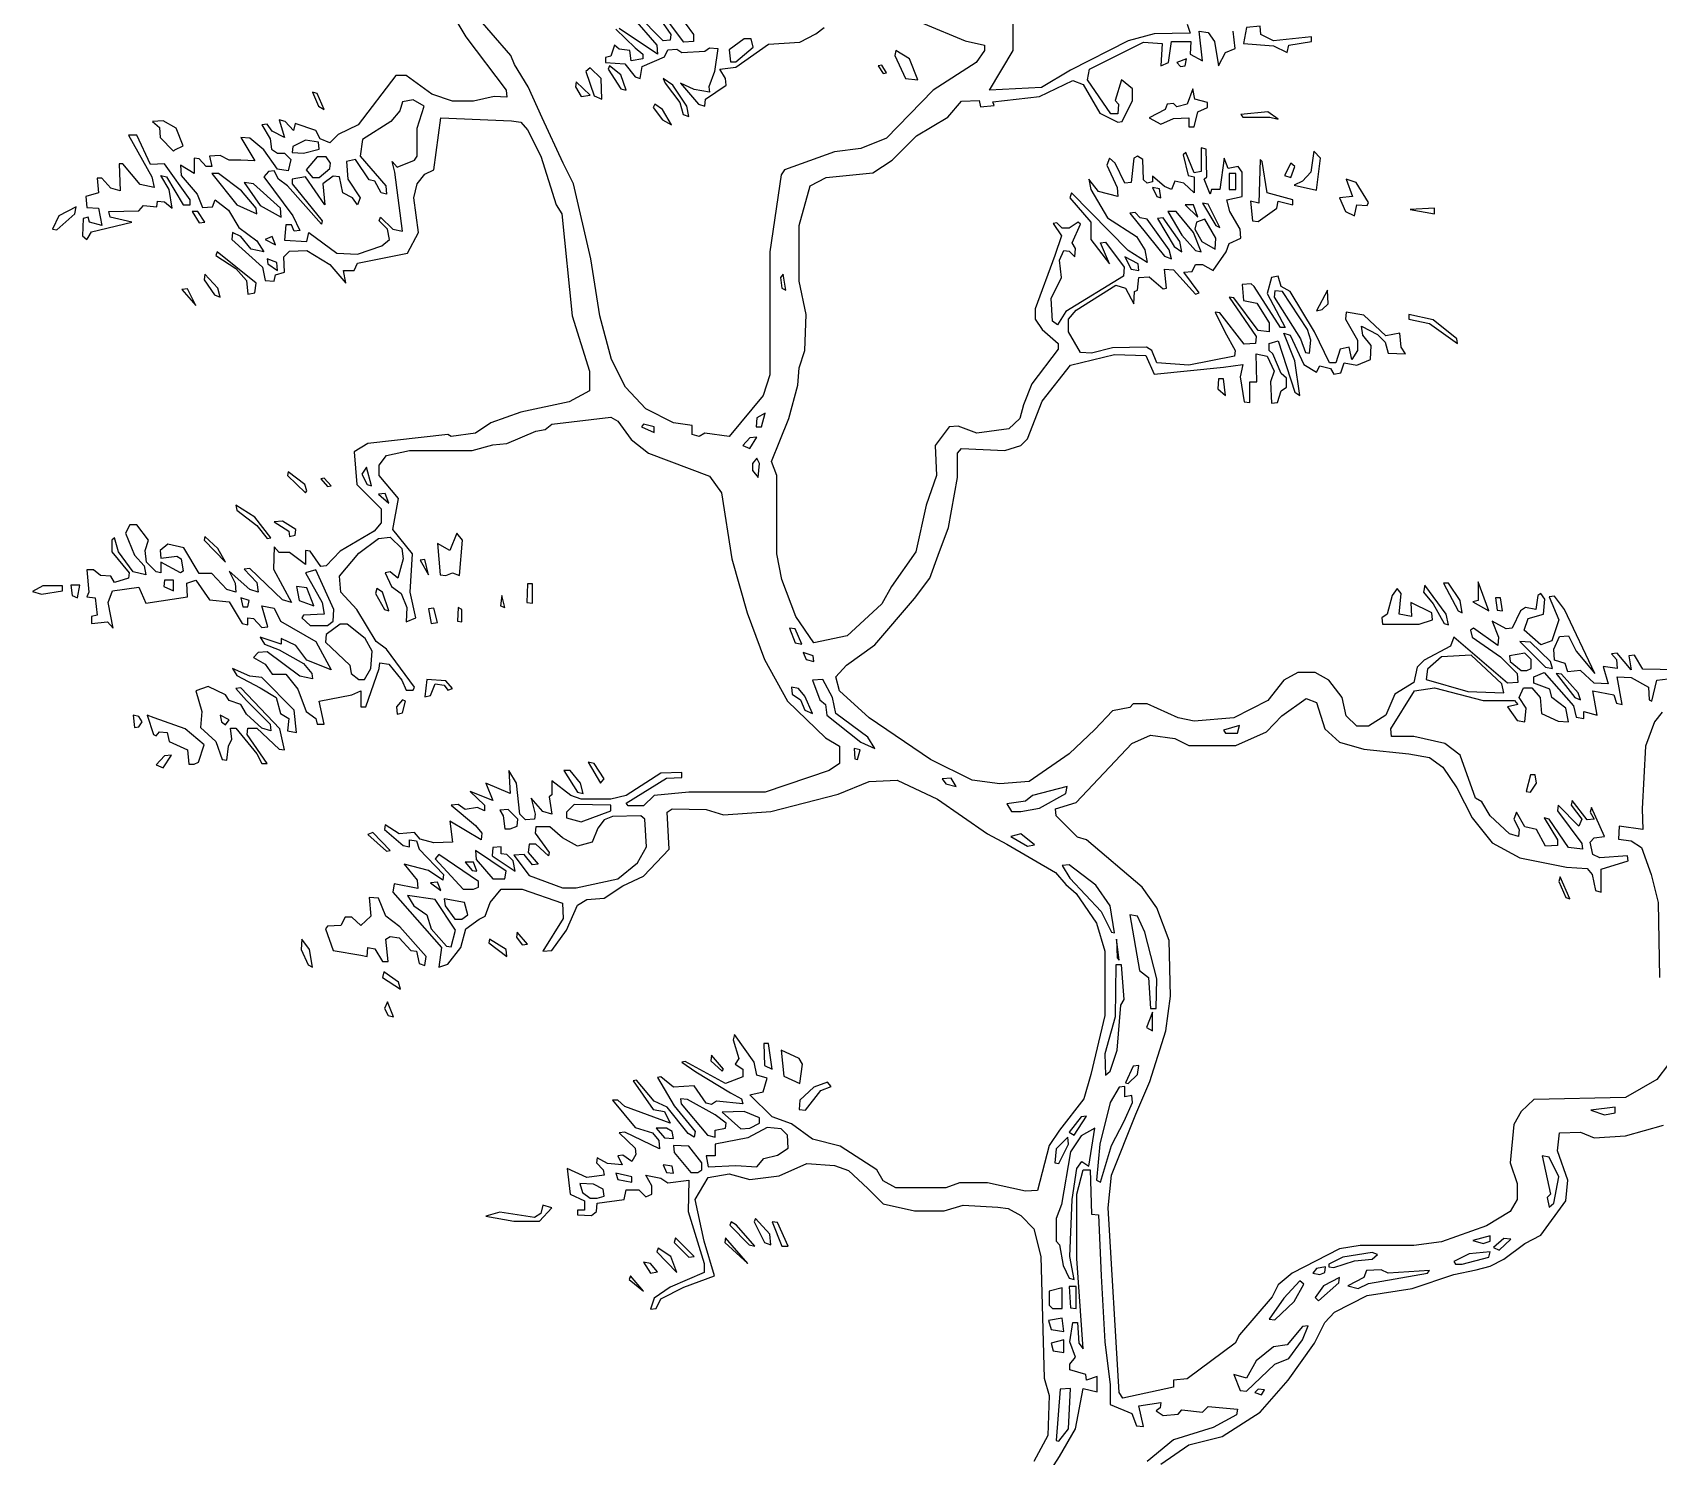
# Model space of a CAD drawing. Header units: millimetres. Extents: x 562 to 1062, y -27 to 300.
# Drawn here: x 562.283 to 566.155, y 239.657 to 243.049 of the extents above; entities that cross this region are included whole.
import ezdxf

# ---------------------------------------------------------------- set-up
doc = ezdxf.new("R2010")
doc.units = ezdxf.units.MM
doc.header["$LTSCALE"] = 0.04
doc.layers.add('7', color=7, linetype='Continuous')
doc.layers.add('EQUIP_I', color=13, linetype='Continuous')

# ---------------------------------------------------------------- blocks, each defined once
blk = doc.blocks.new('arv-04')
at = {"layer": '7', "linetype": 'Continuous'}
for points in [[(1.174, 34.704), (0.284, 36.101), (-0.3, 37.118), (-0.58, 38.591), (-1.088, 38.464), (-1.088, 39.023), (-0.707, 38.896), (-0.681, 39.1), (-0.097, 39.278), (-0.097, 39.481), (-0.3, 39.735), (-0.097, 40.294), (-0.199, 41.005), (-0.376, 41.005), (-0.427, 40.243), (-0.58, 40.04), (-0.351, 43.343), (-0.351, 45.706), (-0.58, 46.596), (-0.834, 46.596), (-0.885, 44.969), (-1.139, 44.944), (-1.24, 42.708), (-1.367, 40.294), (-1.571, 38.718), (-1.571, 38.007), (-2.358, 37.677), (-2.536, 37.219), (-2.79, 37.194), (-2.613, 37.956), (-3.426, 38.083), (-3.4, 37.88), (-3.248, 37.778), (-3.502, 37.6), (-4.061, 37.651), (-4.188, 37.804), (-4.95, 37.728), (-5.154, 37.931), (-6.221, 37.829), (-6.195, 37.626), (-5.331, 37.168), (-3.883, 36.711), (-2.917, 35.923)], [(-3.426, 35.822), (-4.442, 36.533), (-5.662, 36.838), (-7.059, 37.728), (-8.075, 38.896), (-9.04, 40.243), (-9.421, 41.005), (-9.777, 41.387), (-10.971, 41.996), (-12.623, 42.25), (-14.148, 42.759), (-14.961, 42.937), (-15.469, 43.064), (-15.977, 43.318), (-16.739, 43.902), (-17.324, 44.207), (-18.239, 45.452), (-18.315, 46.214), (-17.934, 47.282), (-18.01, 47.942), (-18.772, 47.968), (-19.28, 47.764), (-20.424, 47.841), (-21.821, 48.222)], [(-21.771, 63.34), (-21.491, 62.984), (-21.161, 62.095), (-21.034, 59.808), (-21.059, 59.045), (-20.195, 59.173), (-20.17, 58.69), (-20.627, 58.639), (-21.008, 58.385), (-21.364, 57.395), (-21.618, 56.378), (-21.669, 53.634)], [(-21.999, 50.458), (-21.567, 49.899), (-20.424, 49.238), (-17.07, 49.162), (-16.612, 48.73), (-16.333, 48.247), (-16.206, 46.85), (-16.46, 46.087), (-16.46, 45.503), (-16.206, 45.071), (-15.342, 44.537), (-13.69, 43.953), (-12.674, 43.826), (-10.717, 43.826), (-9.955, 43.699), (-8.227, 42.81), (-7.719, 42.378), (-7.49, 41.946), (-6.297, 40.548), (-6.145, 40.243), (-4.391, 38.947), (-3.883, 38.896), (-3.883, 38.642), (-2.028, 38.236), (-1.901, 38.439), (-1.494, 45.198), (-1.622, 46.392), (-2.511, 48.628), (-3.019, 49.823), (-3.604, 51.678), (-3.781, 52.948), (-3.731, 54.981), (-3.273, 56.175), (-2.74, 56.937), (-0.707, 58.664), (-0.376, 58.766), (0.411, 59.554), (0.437, 59.808), (-0.326, 60.036), (-2.358, 62.196), (-3.044, 62.501), (-3.934, 62.374), (-4.442, 62.12), (-6.17, 62.12), (-7.287, 62.628), (-7.846, 63.213), (-8.735, 63.848), (-9.116, 63.696), (-9.421, 62.73), (-9.955, 62.247), (-10.844, 61.993), (-12.496, 61.815), (-13.258, 61.688), (-13.741, 61.332), (-14.249, 60.57), (-14.808, 59.477), (-15.545, 58.563), (-16.562, 58.005), (-18.264, 57.674), (-19.026, 57.624), (-19.204, 57.395), (-19.331, 56.81), (-19.535, 56.76), (-19.535, 57.598), (-20.526, 57.903), (-20.5, 58.08), (-19.484, 58.005), (-19.23, 58.131), (-19.128, 58.588), (-19.28, 58.741), (-19.662, 58.791), (-19.179, 59.859), (-19.128, 59.681), (-19.28, 59.427), (-19.026, 59.401), (-18.467, 60.113), (-18.442, 59.935), (-18.823, 59.427), (-18.721, 59.173), (-17.959, 59.935), (-17.934, 59.732), (-18.823, 58.537), (-18.849, 58.334), (-18.34, 58.385), (-17.629, 59.427), (-17.451, 59.477), (-17.934, 58.664), (-17.934, 58.461), (-17.502, 58.436), (-17.171, 59.045), (-16.739, 59.147), (-16.435, 59.681), (-16.333, 59.427), (-16.536, 59.045), (-16.511, 58.791), (-16.18, 58.893), (-15.469, 59.554), (-15.164, 60.062), (-14.935, 60.189), (-14.376, 61.764), (-13.817, 62.196), (-12.674, 62.45), (-11.861, 62.45), (-11.835, 62.73), (-12.699, 64.127), (-13.436, 64.229), (-15.215, 63.772), (-16.358, 63.772), (-16.485, 63.619), (-16.104, 63.543), (-16.46, 63.035), (-16.739, 62.984), (-16.79, 63.492), (-16.536, 63.873), (-16.689, 64.229), (-16.994, 64.229), (-17.298, 63.873), (-17.349, 63.289), (-17.959, 63.009), (-18.34, 62.984), (-18.239, 63.492), (-17.73, 63.873), (-17.654, 64.178), (-17.07, 64.407), (-17.07, 64.636), (-17.451, 64.788), (-18.518, 63.568), (-18.62, 63.162), (-18.899, 63.111), (-18.899, 63.365), (-19.382, 63.238), (-19.23, 64.127), (-19.992, 63.975), (-20.094, 63.67), (-20.297, 63.619), (-20.119, 64.636), (-20.627, 64.61), (-21.262, 64.255), (-21.288, 63.797), (-21.39, 63.746), (-21.567, 64.509), (-22.406, 64.61)], [(-22.33, 64.89), (-21.059, 64.915), (-20.754, 65.423), (-20.551, 65.398), (-20.627, 64.89), (-20.119, 65.5), (-19.916, 65.474), (-20.094, 65.271), (-20.119, 64.941), (-19.611, 65.017), (-19.789, 64.382), (-19.28, 64.407), (-18.772, 64.864), (-18.315, 64.814), (-18.213, 65.118), (-17.832, 65.246), (-17.807, 65.652), (-18.01, 66.109), (-18.34, 66.135), (-18.62, 65.576), (-19.306, 64.763), (-18.188, 67.1), (-17.832, 67.583), (-17.629, 67.558), (-17.985, 66.719), (-17.73, 65.957), (-17.324, 65.805), (-16.714, 66.338), (-16.867, 66.77), (-17.426, 66.923), (-17.476, 67.482), (-17.324, 67.685), (-17.222, 67.609), (-17.146, 67.1), (-16.765, 67.177), (-16.587, 67.05), (-16.282, 66.414), (-16.053, 66.389), (-15.545, 66.668), (-15.774, 66.084), (-15.748, 65.779), (-14.859, 66.414), (-14.757, 66.338), (-14.808, 66.084), (-15.85, 65.373), (-16.46, 64.763), (-16.485, 64.432), (-16.104, 64.407), (-14.148, 66.084), (-14.021, 65.754), (-13.055, 65.246), (-12.801, 64.991), (-12.674, 64.432), (-11.988, 64), (-11.657, 63.238), (-11.022, 62.832), (-10.59, 62.832), (-10.209, 63.213), (-10.057, 63.873), (-9.574, 64.509), (-9.066, 64.788), (-8.43, 64.788), (-7.922, 64.509), (-7.338, 63.772), (-6.094, 63.137), (-4.645, 63.009), (-4.061, 63.137), (-2.917, 63.645), (-2.409, 63.645), (-2.282, 63.518), (-1.647, 63.391), (-1.012, 62.705), (-0.072, 61.815), (1.402, 60.799), (2.469, 60.723), (3.486, 60.85), (5.01, 61.612), (7.247, 63.137), (8.339, 64.127), (8.466, 64.636), (8.085, 65.068), (7.043, 65.805), (5.595, 67.507), (5.036, 68.244), (4.731, 69.082), (4.35, 70.099), (4.019, 71.928), (4.019, 72.818), (3.867, 72.996), (2.292, 72.919), (1.707, 73.097), (1.453, 73.351), (0.919, 74.723), (-0.122, 76.045), (-1.723, 76.426), (-2.867, 76.401), (-3.172, 75.714), (-5.713, 75.969), (-6.424, 76.07), (-6.322, 75.613), (-6.475, 74.698), (-6.678, 74.673), (-6.678, 75.435), (-6.932, 75.435), (-6.907, 76.451), (-7.312, 76.375), (-7.566, 75.816), (-7.439, 75.435), (-7.465, 74.647), (-7.694, 74.673), (-7.821, 75.105), (-8.024, 75.232), (-8.024, 75.562), (-7.821, 75.74), (-7.516, 76.451), (-7.389, 76.578), (-7.389, 76.832), (-7.719, 76.934), (-8.329, 75.054), (-8.507, 74.927), (-8.329, 76.197), (-7.922, 77.214), (-8.151, 77.137), (-8.659, 76.07), (-9.116, 75.791), (-9.244, 76.019), (-9.625, 75.918), (-9.752, 75.714), (-10.006, 75.765), (-10.133, 76.121), (-10.59, 76.045), (-11.098, 76.248), (-11.124, 76.756), (-10.819, 77.137), (-10.768, 77.468), (-11.353, 77.163), (-11.632, 76.883), (-11.734, 76.477), (-12.369, 76.451), (-12.216, 76.705), (-12.166, 77.214), (-11.657, 77.112), (-10.844, 77.874), (-10.209, 77.976), (-10.184, 77.722), (-10.616, 76.96), (-10.616, 76.578), (-10.412, 76.248), (-10.311, 76.705), (-9.98, 76.629), (-9.828, 76.121), (-9.599, 76.121), (-9.04, 77.264), (-8.151, 78.738), (-7.821, 78.916), (-7.719, 79.297), (-7.465, 79.246), (-7.312, 78.662), (-7.973, 77.417), (-7.795, 77.417), (-6.831, 78.916), (-6.729, 79.018), (-6.399, 78.992), (-6.449, 78.408), (-6.932, 78.306), (-7.389, 77.595), (-7.389, 77.264), (-6.983, 77.315), (-6.094, 78.51), (-5.916, 78.535), (-6.907, 77.087), (-6.881, 76.832), (-6.475, 76.807), (-5.585, 77.951), (-5.408, 77.976), (-5.763, 77.264), (-6.145, 76.578), (-6.119, 76.375), (-4.442, 76.045), (-3.273, 76.121), (-3.095, 76.578), (-2.892, 76.705), (-1.647, 76.68), (-0.885, 76.477), (-0.478, 76.502), (-0.046, 77.264), (-0.046, 77.722), (-0.326, 78.052), (-1.774, 78.967), (-2.13, 78.865), (-2.435, 78.281), (-2.46, 78.738), (-2.562, 78.789), (-2.613, 79.246), (-2.994, 79.272), (-3.502, 78.84), (-3.629, 78.865), (-3.553, 79.551), (-3.883, 79.526), (-4.696, 78.637), (-4.823, 78.687), (-4.264, 79.45), (-4.569, 79.475), (-4.696, 79.729), (-4.95, 79.729), (-5.331, 79.501), (-5.814, 80.187), (-5.916, 80.492), (-6.348, 80.695), (-6.322, 81.025), (-5.941, 81.66), (-5.84, 82.092), (-6.399, 82.219), (-6.399, 83.109), (-6.246, 83.312), (-5.89, 83.236), (-5.738, 83.617), (-5.585, 82.474), (-5.281, 82.474), (-5.23, 82.296), (-5.001, 82.855), (-5.103, 82.931), (-5.077, 83.947), (-4.899, 83.998), (-4.899, 83.134), (-4.645, 83.083), (-4.34, 83.82), (-4.239, 83.744), (-4.417, 82.982), (-4.645, 82.931), (-4.645, 82.346), (-4.264, 82.702), (-3.934, 82.778), (-3.807, 82.474), (-3.553, 82.575), (-3.121, 82.956), (-3.121, 82.753), (-2.917, 82.702), (-2.79, 82.829), (-2.765, 83.566), (-2.562, 83.693), (-2.435, 83.617), (-2.333, 82.728), (-2.104, 82.702), (-1.749, 83.439), (-1.545, 83.617), (-1.444, 83.363), (-1.825, 82.55), (-1.85, 82.219), (-1.139, 82.397), (-0.783, 82.855), (-0.859, 82.474), (-1.469, 81.432), (-2.536, 80.746), (-2.841, 80.263), (-2.917, 79.805), (-2.231, 80.237), (-0.148, 82.346), (-0.097, 82.169), (-0.859, 81.279), (-0.859, 80.644), (-1.545, 79.755), (-1.215, 80.517), (-1.393, 80.542), (-2.079, 79.628), (-2.053, 79.297), (0.056, 78.001), (0.36, 77.519), (0.538, 77.646), (0.589, 78.484), (0.208, 79.246), (0.284, 79.882), (0.132, 80.237), (-0.072, 80.212), (-0.275, 80.009), (-0.3, 80.314), (-0.173, 80.517), (-0.478, 81.203), (-0.402, 81.279), (-0.072, 81.051), (0.183, 81.051), (0.386, 81.254), (0.513, 81.228), (0.208, 80.771), (0.462, 80.06), (1.174, 78.103), (1.174, 77.722), (0.919, 77.341), (0.335, 76.832), (0.335, 76.629), (1.301, 75.359), (1.606, 74.596), (1.733, 74.088), (2.139, 73.707), (3.308, 73.555), (3.994, 73.809), (4.324, 73.783), (4.833, 73.097), (4.782, 72.005), (5.163, 70.912), (5.544, 69.209), (6.433, 67.939), (6.789, 67.304), (7.755, 66.414), (8.06, 66.135), (9.279, 65.881), (9.94, 66.846), (10.448, 68.193), (10.626, 69.133), (10.626, 72.005), (10.829, 72.513), (10.524, 73.275), (10.194, 74.088), (9.864, 75.308), (9.813, 75.943), (9.61, 76.578), (9.559, 77.9), (9.813, 79.119), (9.813, 81.152), (9.406, 82.601), (8.822, 82.905), (7.12, 83.083), (6.408, 83.541), (5.519, 84.43), (4.375, 85.116), (3.867, 85.701), (3.232, 85.726), (3.181, 85.497), (2.673, 85.548), (2.724, 85.675), (1.021, 85.878), (-0.199, 86.463), (-0.58, 86.31), (-1.19, 85.269), (-1.85, 84.938), (-2.003, 84.964), (-2.384, 85.726), (-2.384, 86.158), (-1.977, 86.488), (-1.749, 85.726), (-1.876, 85.599), (-1.85, 85.243), (-1.596, 85.243), (-0.732, 86.488), (-0.808, 86.869), (-2.79, 87.86), (-3.476, 87.81), (-3.426, 86.996), (-3.705, 87.124), (-3.807, 87.886), (-4.518, 87.886), (-4.493, 87.428), (-4.95, 87.174), (-4.823, 88.267), (-5.154, 88.216), (-5.382, 87.886), (-5.535, 86.996), (-5.789, 87.479), (-6.145, 87.632), (-6.068, 88.267)], [(-4.391, 88.521), (-4.493, 88.191), (-3.172, 88.165), (-2.231, 87.911), (-0.122, 86.844), (0.945, 86.209), (2.851, 86.107), (1.987, 87.556), (1.987, 89.156)], [(14.285, 88.978), (13.675, 88.14), (13.675, 87.886), (14.031, 87.86), (15.047, 89.207)], [(15.073, 88.953), (14.514, 88.14), (14.539, 87.937), (14.793, 87.911), (15.759, 88.902)], [(15.911, 88.775), (15.022, 87.759), (14.997, 87.428), (16.394, 88.369)], [(16.521, 88.343), (15.81, 87.657), (15.53, 87.428), (15.53, 87.251), (15.962, 87.174), (16.013, 87.556), (16.394, 87.606), (16.572, 87.759), (16.699, 87.352), (16.902, 87.301), (16.902, 87.124), (16.191, 87.073), (15.81, 86.59), (15.632, 86.539), (15.556, 86.971), (14.743, 87.327), (14.615, 87.581), (14.285, 87.606), (14.107, 87.479), (13.269, 87.53), (13.091, 87.657), (12.786, 87.632), (12.913, 86.793), (13.116, 86.234), (13.091, 86.031), (13.65, 86.133), (14.158, 86.361), (13.497, 85.599), (13.269, 85.523), (13.243, 85.777), (12.481, 86.285), (12.506, 86.539), (12.71, 86.869), (12.125, 86.946), (10.931, 87.784), (9.788, 87.86), (9.203, 88.165), (8.898, 88.394)], [(5.265, 88.547), (3.74, 87.911), (3.029, 87.759), (3.029, 87.556), (3.333, 87.124), (4.909, 86.107), (5.773, 85.218), (6.611, 84.354), (7.551, 83.973), (8.517, 83.846), (10.347, 83.185), (10.474, 83.007), (10.88, 80.187), (10.88, 77.9), (10.88, 76.324), (10.88, 75.689), (11.134, 74.927), (12.379, 73.428), (13.269, 73.555), (13.472, 73.428), (13.726, 73.504), (13.726, 73.834), (14.412, 73.936), (15.429, 74.444), (16.165, 75.232), (16.674, 76.248), (17.106, 77.849), (17.436, 79.933), (18.071, 82.677), (18.452, 83.439), (19.215, 85.091), (19.723, 86.234), (20.231, 87.047), (20.358, 87.378), (21.806, 89.029)], [(22.594, 89.029), (22.01, 88.064), (20.536, 86.107), (20.511, 85.853), (20.968, 85.878), (21.73, 85.701), (22.493, 85.701), (23.255, 85.955), (24.195, 86.641), (24.576, 86.641), (25.948, 84.837), (26.685, 84.481), (26.99, 84.176), (27.346, 84.328), (27.498, 84.633), (28.261, 84.887), (28.311, 84.633), (28.616, 84.964), (28.845, 85.015), (28.642, 84.379), (29.099, 84.608), (29.277, 84.862), (29.48, 84.837), (29.175, 84.328), (29.125, 83.947), (28.896, 83.795), (28.642, 83.795), (28.413, 83.566), (28.515, 83.16), (28.896, 83.21), (29.404, 83.922), (29.912, 84.354), (30.243, 84.379), (29.734, 83.515), (30.243, 83.541), (30.675, 83.541), (31.005, 83.719), (31.386, 83.693), (31.31, 83.312), (31.513, 83.312), (31.767, 83.592), (31.945, 83.617), (31.945, 83.058), (32.453, 83.363), (32.428, 82.982), (31.843, 82.296), (31.64, 81.813), (31.284, 81.838), (31.183, 82.092), (30.7, 81.711), (30.319, 81.076), (29.658, 80.593), (29.404, 80.187), (29.861, 80.288), (30.243, 80.746), (30.548, 80.898), (30.573, 80.644), (29.455, 79.628), (29.353, 79.145), (29.023, 79.119), (28.972, 79.348), (28.642, 79.45), (28.667, 80.009), (28.464, 80.212), (27.829, 80.237), (26.99, 79.729), (26.406, 79.043), (26.482, 79.501), (26.101, 79.501), (25.974, 79.78), (24.144, 80.136), (23.738, 80.898), (23.916, 82.169), (23.788, 82.677), (23.509, 83.033), (23.179, 83.185), (22.925, 85.091), (20.333, 84.989), (20.002, 84.938), (19.748, 84.659), (19.265, 83.693), (18.706, 81.914), (18.503, 81.584), (18.122, 77.849), (17.487, 75.816), (17.487, 75.105), (18.224, 74.698), (20.002, 74.317), (21.095, 73.936), (21.654, 73.555), (22.543, 73.428), (22.67, 73.504), (25.593, 73.173), (26.101, 72.869), (25.999, 71.674), (25.11, 70.785), (25.11, 70.277), (25.364, 69.972), (26.609, 69.235), (27.117, 68.701), (27.32, 68.676), (27.702, 69.235), (27.879, 69.26), (27.879, 68.752), (28.464, 69.184), (28.845, 69.184), (29.023, 69.387), (29.048, 68.574), (28.388, 67.355), (28.718, 67.456), (29.912, 68.6), (30.116, 68.574), (29.658, 68.091), (29.607, 67.736), (29.912, 67.837), (30.675, 68.498), (30.446, 68.066), (30.42, 67.736), (30.751, 67.837), (31.31, 68.422), (31.767, 68.422), (32.326, 69.362), (32.911, 69.489), (33.19, 69.26), (33.165, 68.981), (32.58, 69.057), (32.428, 68.955), (32.352, 68.498), (32.453, 68.447), (33.165, 68.828), (33.165, 68.447), (33.343, 68.473), (33.698, 68.828), (33.749, 69.26), (33.622, 69.641), (34.054, 70.2), (34.308, 70.2), (34.461, 69.896), (34.13, 69.082), (33.775, 68.701), (33.724, 68.371), (34.181, 68.473), (34.715, 69.209), (34.867, 69.718), (34.969, 69.641), (34.969, 69.209), (34.334, 68.447), (34.359, 68.244), (34.867, 68.091), (34.994, 68.32), (35.375, 68.346), (35.63, 68.549), (35.884, 68.549), (35.807, 67.736), (35.884, 67.558), (35.579, 67.532), (35.502, 66.897), (35.706, 66.846), (35.706, 66.592), (35.121, 66.643), (34.918, 66.414), (35.096, 67.355), (34.943, 67.787), (33.978, 67.914), (33.724, 67.329), (32.199, 67.558), (32.225, 68.066), (31.894, 68.168), (31.386, 67.456), (30.675, 67.38), (30.192, 66.592), (29.989, 66.541), (29.989, 66.796), (29.785, 66.77), (29.48, 66.44), (29.252, 66.465), (29.48, 67.228), (29.023, 67.151), (28.794, 66.668), (27.498, 65.932), (26.939, 64.89), (27.829, 65.246), (28.235, 65.779), (28.769, 66.033), (28.769, 65.83), (29.531, 66.084), (29.379, 65.83), (28.845, 65.627), (27.956, 65.118), (27.651, 64.763), (27.625, 64.559), (28.083, 64.661), (29.277, 65.55), (29.607, 65.525), (29.785, 65.347), (29.353, 65.093), (29.099, 64.737), (28.591, 64.737), (28.159, 64.178), (27.854, 63.365), (27.498, 63.111), (27.448, 62.908), (27.193, 62.908), (27.371, 63.746), (26.177, 63.975), (25.847, 64.127), (25.847, 63.543), (25.669, 63.543), (25.186, 64.941), (25.161, 65.144), (24.83, 65.093), (24.347, 64.509), (24.195, 64.153), (23.941, 64.153), (23.89, 64.255), (24.907, 65.652), (25.288, 65.932), (25.999, 67.1), (26.584, 67.736), (26.634, 68.32), (25.923, 69.159), (25.211, 69.692), (24.779, 69.743), (24.347, 69.337), (24.297, 68.955), (24.5, 68.244), (24.779, 68.473), (24.957, 68.447), (24.729, 67.939), (24.373, 67.685), (24.17, 67.177), (24.195, 66.643), (23.839, 66.796), (24.043, 67.736), (23.966, 69.133), (24.678, 70.023), (24.475, 71.166), (25.186, 72.005), (25.186, 72.386), (24.907, 72.741), (24.068, 72.919), (23.306, 72.919), (21.781, 72.919), (21.019, 73.123), (20.511, 73.173), (19.443, 73.631), (19.113, 73.682), (18.859, 73.885), (16.699, 74.139), (16.445, 73.987), (15.962, 73.326), (15.327, 72.818), (13.091, 71.979), (12.659, 71.369), (12.278, 68.955), (11.719, 66.973), (11.083, 65.271), (10.245, 63.746), (8.847, 62.4), (8.339, 62.095), (8.339, 61.459), (8.72, 61.205), (11.058, 60.418), (13.853, 60.418), (15.124, 60.291), (15.505, 59.909), (16.064, 59.909), (16.14, 60.011), (14.666, 60.926), (14.107, 60.951), (14.107, 61.129), (14.87, 61.104), (16.14, 60.291), (16.699, 60.164), (17.792, 60.164), (18.173, 60.291), (18.859, 60.824), (18.859, 60.316), (18.961, 60.24), (18.859, 59.605), (19.189, 59.706), (19.621, 60.189), (19.469, 59.605), (19.494, 59.427), (19.825, 59.401), (20.028, 59.605), (20.155, 60.748), (20.434, 61.205), (20.384, 60.367), (21.273, 60.748), (21.019, 60.113), (21.857, 60.443), (21.324, 59.935), (21.324, 59.732), (21.578, 59.859), (22.035, 59.782), (22.289, 59.96), (22.543, 59.935), (21.654, 59.198), (21.425, 58.918), (21.451, 58.664), (22.594, 59.35), (22.493, 58.588), (23.179, 58.563), (23.687, 58.69), (23.89, 58.944), (24.449, 58.893), (24.957, 59.223), (24.983, 59.045), (24.297, 58.461), (24.068, 58.41), (24.068, 58.664), (23.814, 58.639), (23.712, 58.334), (22.823, 57.395), (22.848, 57.192), (23.382, 57.547), (24.271, 57.776), (23.788, 57.192), (23.763, 56.887), (24.627, 57.065), (24.678, 56.76), (22.899, 54.727), (23.001, 54.015), (22.67, 54.117), (22.188, 54.727), (22.01, 55.413), (21.527, 55.769), (21.298, 55.87), (21.12, 56.378), (20.714, 56.861), (19.952, 56.861), (18.478, 56.353), (18.452, 55.794), (19.189, 54.6), (18.859, 54.625), (18.325, 55.362), (17.919, 56.277), (17.588, 56.48), (16.953, 56.531), (16.267, 56.988), (15.505, 57.344), (14.565, 58.334), (14.641, 59.681), (14.463, 59.808), (13.218, 59.782), (12.583, 59.579), (10.855, 59.706), (8.39, 60.341), (7.247, 60.799), (6.23, 60.85), (4.756, 60.164), (2.927, 58.893), (2.215, 58.512), (0.437, 57.471), (0.056, 57.039), (-0.326, 56.709), (-1.063, 55.616), (-1.367, 54.6), (-1.367, 52.237), (-0.859, 50.077), (-0.605, 49.187), (0.284, 48.044), (0.665, 47.485), (1.097, 45.833), (1.529, 45.808), (2.927, 46.113), (3.943, 46.113), (4.451, 45.935), (6.281, 45.935), (6.738, 46.189), (6.967, 46.596), (8.314, 47.46), (9.33, 47.714), (10.092, 48.273), (10.804, 48.527), (11.617, 49.34), (11.134, 49.442), (10.982, 49.95), (11.363, 50.051), (11.465, 50.534), (12.176, 51.551), (12.227, 51.347), (12.024, 50.661), (12.151, 50.458), (11.871, 50.28), (11.871, 50.001), (12.506, 49.746), (13.98, 50.56), (14.107, 50.534), (13.599, 50.178), (12.329, 49.416), (11.922, 49.187), (11.871, 49.01), (12.837, 49.111), (13.015, 48.984), (13.218, 49.035), (13.65, 49.67), (14.412, 49.619), (14.87, 50.001), (14.997, 49.975), (14.387, 48.933), (13.624, 47.993), (13.65, 47.79), (13.879, 47.917), (14.641, 48.882), (15.124, 49.111), (15.759, 49.873), (15.886, 49.848), (15.149, 48.806), (14.743, 48.73), (14.539, 48.298), (16.191, 48.908), (16.445, 49.137), (16.648, 49.137), (15.81, 48.146), (15.174, 47.942), (14.946, 47.663), (14.92, 47.358), (16.191, 47.968), (16.394, 47.942), (15.81, 47.383), (15.784, 47.155), (15.937, 46.901), (16.267, 47.129), (16.445, 47.104), (16.293, 46.773), (16.826, 46.824), (17.207, 47.028), (17.233, 46.85), (16.979, 46.596), (16.953, 46.392), (17.588, 46.316), (18.3, 46.646), (18.198, 45.706), (17.665, 45.452), (17.665, 45.122), (17.919, 45.122), (17.919, 44.944), (17.411, 44.919), (17.233, 45.071), (17.207, 45.376), (16.216, 45.503), (16.14, 45.859), (15.683, 45.859), (15.429, 45.605), (15.2, 45.706), (15.2, 46.011), (15.429, 46.392), (14.87, 46.291), (14.615, 46.113), (13.853, 46.214), (13.879, 45.071), (13.294, 43.165), (13.294, 42.835), (14.539, 42.301), (15.124, 41.895), (15.251, 41.488), (15.047, 41.514), (14.87, 41.869), (14.031, 42.301), (12.913, 42.708), (13.294, 43.978), (13.624, 45.503), (13.142, 46.316), (12.379, 46.443), (11.617, 46.24), (10.55, 46.367), (9.533, 46.824), (8.517, 46.748), (8.009, 46.57), (7.297, 45.91), (6.738, 45.351), (5.595, 45.096), (4.502, 45.096), (3.816, 45.3), (2.546, 45.223), (2.165, 45.173), (1.707, 44.919), (1.224, 44.436), (0.97, 43.419), (0.843, 38.973), (0.665, 38.337), (0.716, 36.864), (1.224, 35.923)], [(-8.049, 87.479), (-8.1, 87.759), (-8.939, 87.886), (-8.939, 88.064), (-7.541, 87.911), (-7.085, 88.14), (-7.059, 88.445), (-6.551, 88.394), (-6.449, 87.81), (-7.541, 87.733), (-8.049, 87.479)], [(5.468, 86.488), (5.773, 87.251), (6.281, 87.556), (6.306, 87.378), (5.925, 86.539), (5.468, 86.488)], [(12.125, 87.149), (11.49, 87.683), (11.566, 87.987), (11.82, 87.987), (12.379, 87.581), (12.329, 87.149), (12.125, 87.149)], [(-4.315, 86.996), (-4.366, 87.251), (-4.01, 87.124), (-4.137, 86.971), (-4.315, 86.996)], [(6.611, 86.742), (6.789, 87.022), (6.916, 86.996), (6.738, 86.717), (6.611, 86.742)], [(16.14, 86.107), (16.343, 86.666), (16.75, 86.996), (16.801, 86.869), (16.343, 86.158), (16.14, 86.107)], [(17.029, 85.777), (17.055, 86.539), (17.461, 86.92), (17.614, 86.793), (17.309, 85.904), (17.029, 85.777)], [(13.853, 85.142), (13.929, 85.523), (14.438, 86.285), (14.793, 86.539), (14.717, 86.361), (14.183, 85.65), (14.056, 85.218), (13.853, 85.142)], [(17.461, 85.929), (17.97, 86.412), (17.995, 86.234), (17.792, 85.878), (17.461, 85.929)], [(-4.645, 84.76), (-4.772, 85.319), (-5.128, 85.472), (-5.128, 85.65), (-4.671, 85.777), (-4.594, 86.158), (-4.391, 85.599), (-4.01, 85.497), (-3.883, 85.624), (-3.654, 85.599), (-3.578, 85.396), (-2.994, 85.091), (-3.426, 84.862), (-3.883, 85.065), (-4.442, 85.091), (-4.442, 84.76), (-4.645, 84.76)], [(25.974, 80.11), (25.084, 80.415), (24.805, 80.644), (24.881, 81.025), (25.186, 81.33), (25.135, 81.457), (24.678, 81.025), (24.322, 80.949), (24.602, 83.109), (24.703, 83.49), (24.525, 83.287), (23.89, 83.541), (23.788, 83.693), (23.788, 84.71), (23.534, 85.523), (23.941, 85.751), (24.322, 85.675), (24.424, 85.345), (24.754, 84.964), (25.796, 84.303), (25.872, 83.693), (24.932, 82.601), (24.907, 82.296), (25.11, 82.346), (25.338, 82.778), (25.542, 82.829), (26.05, 83.566), (26.38, 83.49), (26.329, 82.855), (25.872, 82.169), (25.974, 81.914), (26.152, 82.169), (26.507, 82.346), (26.634, 82.931), (26.863, 82.956), (27.244, 82.677), (27.168, 81.914), (27.879, 82.931), (28.362, 82.855), (28.362, 82.677), (27.27, 81.33), (27.295, 81.203), (28.54, 82.601), (28.87, 82.855), (29.023, 83.16), (29.226, 83.134), (29.404, 82.931), (28.337, 81.508), (28.083, 80.974), (28.286, 80.949), (28.388, 81.178), (28.591, 81.178), (28.642, 80.619), (27.829, 80.568), (27.752, 80.898), (26.736, 80.136), (25.974, 80.11)], [(27.193, 85.396), (27.448, 85.98), (27.625, 86.031), (27.397, 85.523), (27.193, 85.396)], [(-7.719, 85.04), (-7.338, 85.319), (-6.348, 85.218), (-6.424, 85.116), (-7.414, 85.116), (-7.719, 85.04)], [(14.488, 84.837), (14.819, 85.396), (15.098, 85.599), (15.149, 85.472), (14.819, 85.015), (14.488, 84.837)], [(32.657, 83.922), (32.352, 84.074), (32.606, 84.71), (33.089, 84.989), (33.47, 84.964), (33.216, 84.735), (33.19, 84.379), (32.707, 83.871), (32.657, 83.922)], [(27.956, 83.795), (27.371, 83.947), (27.397, 84.201), (27.879, 84.278), (28.337, 84.049), (28.362, 83.82), (27.956, 83.795)], [(35.833, 80.72), (35.706, 80.924), (34.232, 81.279), (35.02, 81.457), (35.071, 81.66), (33.978, 81.686), (33.8, 81.889), (33.317, 81.838), (33.292, 82.042), (33.038, 82.016), (32.758, 81.787), (32.86, 82.474), (33.165, 82.982), (32.961, 82.931), (32.352, 81.914), (32.098, 81.914), (32.098, 82.092), (33.038, 83.414), (33.546, 83.388), (34.054, 84.455), (34.359, 84.455), (33.495, 82.931), (33.419, 82.55), (33.927, 82.651), (34.562, 83.414), (34.689, 83.414), (34.664, 82.423), (34.994, 82.524), (35.325, 82.88), (35.502, 82.88), (35.452, 82.346), (35.909, 82.219), (35.884, 81.813), (35.452, 81.787), (35.325, 81.152), (35.782, 81.279), (35.833, 81.457), (36.011, 81.406), (36.036, 80.771), (35.884, 80.644), (35.833, 80.72)], [(-9.116, 82.448), (-9.269, 83.617), (-9.015, 83.871), (-8.913, 83.109), (-8.608, 82.778), (-8.303, 82.626), (-9.116, 82.448)], [(-8.176, 82.905), (-8.329, 83.312), (-8.176, 83.439), (-7.948, 82.982), (-8.176, 82.905)], [(-6.983, 81.305), (-7.668, 81.787), (-7.719, 82.042), (-8.253, 81.914), (-8.253, 82.092), (-7.312, 82.346), (-7.135, 83.49), (-7.059, 83.566), (-7.008, 81.965), (-6.704, 82.042), (-6.78, 81.33), (-6.983, 81.305)], [(27.371, 82.905), (26.99, 83.236), (26.965, 83.439), (27.117, 83.668), (27.448, 83.668), (27.854, 83.185), (27.625, 82.905), (27.371, 82.905)], [(-10.514, 81.508), (-10.59, 81.914), (-10.971, 81.889), (-11.022, 81.991), (-10.565, 82.728), (-10.209, 82.855), (-10.438, 82.219), (-9.955, 82.169), (-10.184, 81.66), (-10.514, 81.508)], [(-6.17, 82.474), (-6.17, 83.058), (-5.916, 83.058), (-5.916, 82.474), (-6.17, 82.474)], [(28.769, 81.457), (28.794, 81.787), (29.785, 82.677), (30.116, 82.728), (29.531, 81.889), (28.769, 81.457)], [(29.658, 81.584), (29.684, 81.787), (30.217, 82.423), (31.056, 83.058), (31.31, 83.058), (30.395, 81.914), (29.658, 81.584)], [(-3.426, 82.169), (-3.375, 82.499), (-3.121, 82.55), (-3.273, 82.219), (-3.426, 82.169)], [(-13.436, 81.584), (-13.436, 81.787), (-12.547, 81.737), (-13.436, 81.584)], [(-5.585, 81.076), (-5.154, 81.94), (-4.95, 81.965), (-5.433, 81.152), (-5.585, 81.076)], [(-4.899, 80.187), (-4.62, 80.898), (-3.985, 81.66), (-3.68, 81.66), (-4.188, 80.796), (-4.696, 80.237), (-4.899, 80.187)], [(-4.772, 81.457), (-4.62, 81.914), (-4.315, 81.914), (-4.772, 81.457)], [(-3.807, 79.933), (-3.731, 80.263), (-2.917, 81.381), (-2.663, 81.432), (-2.485, 81.635), (-2.282, 81.61), (-3.553, 80.034), (-3.807, 79.933)], [(31.564, 81.279), (31.818, 81.66), (32.021, 81.66), (31.767, 81.254), (31.564, 81.279)], [(36.976, 81), (36.316, 81.584), (36.265, 81.838), (36.9, 81.508), (37.129, 81.025), (36.976, 81)], [(-5.408, 80.288), (-5.433, 80.695), (-5.026, 81.381), (-4.722, 81.279), (-4.671, 81.025), (-4.925, 80.568), (-5.408, 80.288)], [(-4.188, 80.187), (-4.112, 80.568), (-3.502, 81.432), (-3.299, 81.406), (-3.908, 80.39), (-4.188, 80.187)], [(28.972, 80.441), (29.099, 80.746), (29.353, 80.644), (28.972, 80.441)], [(-2.613, 79.501), (-2.587, 79.755), (-2.104, 80.009), (-2.333, 79.551), (-2.613, 79.501)], [(28.896, 79.501), (28.921, 79.805), (29.277, 79.933), (29.252, 79.755), (28.896, 79.501)], [(29.734, 78.687), (29.684, 79.043), (31.107, 80.187), (31.157, 80.06), (30.42, 79.577), (30.039, 79.145), (29.989, 78.637), (29.734, 78.687)], [(10.296, 78.789), (10.397, 79.373), (10.499, 79.246), (10.448, 78.865), (10.296, 78.789)], [(31.005, 78.535), (31.081, 78.865), (31.564, 79.373), (31.589, 79.17), (31.208, 78.611), (31.005, 78.535)], [(-9.32, 78.078), (-9.548, 78.281), (-9.523, 78.789), (-9.116, 78.027), (-9.32, 78.078)], [(-8.862, 76.477), (-8.913, 76.96), (-8.786, 77.341), (-7.871, 78.738), (-7.592, 78.764), (-7.566, 78.535), (-8.532, 77.01), (-8.71, 76.502), (-8.862, 76.477)], [(31.894, 78.23), (32.199, 78.84), (32.402, 78.814), (31.894, 78.23)], [(-14.275, 76.832), (-14.249, 77.01), (-13.385, 77.696), (-12.496, 77.9), (-12.496, 77.722), (-13.258, 77.569), (-14.275, 76.832)], [(-5.789, 74.927), (-5.713, 75.537), (-5.535, 75.537), (-5.509, 75.181), (-5.789, 74.927)], [(11.185, 73.783), (11.058, 74.291), (11.363, 74.114), (11.388, 73.783), (11.185, 73.783)], [(15.124, 73.58), (15.124, 73.783), (15.505, 73.885), (15.581, 73.783), (15.124, 73.58)], [(11.617, 72.996), (11.363, 73.402), (11.617, 73.377), (11.871, 73.097), (11.617, 72.996)], [(11.312, 71.928), (11.261, 72.437), (11.363, 72.64), (11.515, 72.437), (11.515, 72.182), (11.312, 71.928)], [(25.466, 71.623), (25.643, 72.31), (25.821, 72.055), (25.618, 71.674), (25.466, 71.623)], [(27.829, 71.446), (27.905, 71.674), (28.515, 72.132), (28.54, 72.005), (27.879, 71.369), (27.829, 71.446)], [(26.939, 71.623), (27.193, 71.903), (27.32, 71.878), (27.066, 71.598), (26.939, 71.623)], [(24.83, 70.988), (24.957, 71.344), (25.211, 71.319), (24.83, 70.988)], [(29.15, 69.718), (29.734, 70.48), (30.42, 70.912), (30.395, 70.734), (29.658, 70.175), (29.277, 69.692), (29.15, 69.718)], [(28.261, 69.819), (28.235, 70.023), (28.718, 70.328), (29.023, 70.302), (28.489, 69.972), (28.464, 69.769), (28.261, 69.819)], [(22.238, 68.346), (22.137, 69.641), (22.34, 69.896), (22.594, 69.26), (23.052, 69.514), (22.95, 68.371), (22.747, 68.346), (22.493, 68.447), (22.238, 68.346)], [(30.802, 68.828), (31.081, 69.337), (31.564, 69.769), (31.589, 69.641), (30.802, 68.828)], [(23.382, 68.371), (23.509, 68.93), (23.687, 68.905), (23.382, 68.371)], [(27.066, 66.516), (26.863, 66.668), (26.838, 67.1), (27.498, 68.549), (27.879, 68.447), (27.27, 67.355), (27.193, 66.923), (27.956, 66.897), (28.007, 66.796), (27.702, 66.516), (27.066, 66.516)], [(-15.418, 67.05), (-15.037, 68.117), (-15.037, 67.431), (-14.834, 67.38), (-15.418, 67.05)], [(-14.453, 66.973), (-14.376, 67.431), (-13.944, 68.066), (-13.767, 68.066), (-14.3, 67.05), (-14.453, 66.973)], [(-13.944, 66.541), (-13.868, 66.923), (-13.08, 67.99), (-13.03, 67.736), (-13.385, 67.304), (-13.792, 66.592), (-13.944, 66.541)], [(-12.877, 66.567), (-13.36, 66.719), (-13.335, 66.973), (-12.572, 67.355), (-12.598, 66.846), (-12.14, 66.923), (-12.216, 67.685), (-12.064, 67.863), (-11.886, 67.609), (-11.708, 66.923), (-11.505, 66.796), (-11.53, 66.567), (-12.877, 66.567)], [(19.57, 67.329), (19.57, 68.041), (19.748, 68.041), (19.774, 67.355), (19.57, 67.329)], [(24.83, 67.05), (25.059, 67.736), (25.262, 67.863), (25.313, 67.685), (24.983, 67.1), (24.83, 67.05)], [(27.575, 67.228), (27.829, 67.888), (28.21, 67.939), (28.108, 67.431), (27.575, 67.228)], [(32.707, 67.787), (32.707, 68.168), (33.038, 68.168), (33.063, 67.939), (32.707, 67.787)], [(36.214, 67.532), (36.138, 67.99), (36.468, 67.99), (36.417, 67.609), (36.214, 67.532)], [(37.535, 67.659), (36.773, 67.787), (36.773, 67.964), (37.484, 67.964), (37.866, 67.761), (37.535, 67.659)], [(-15.926, 67.05), (-15.85, 67.532), (-15.672, 67.532), (-15.723, 67.075), (-15.926, 67.05)], [(20.587, 67.177), (20.688, 67.609), (20.739, 67.228), (20.587, 67.177)], [(29.989, 67.202), (29.938, 67.431), (30.243, 67.532), (30.166, 67.202), (29.989, 67.202)], [(22.162, 66.643), (22.162, 67.1), (22.289, 67.177), (22.315, 66.668), (22.162, 66.643)], [(23.052, 66.618), (23.179, 67.151), (23.382, 67.126), (23.28, 66.592), (23.052, 66.618)], [(9.711, 65.83), (9.965, 66.389), (10.169, 66.414), (9.965, 65.881), (9.711, 65.83)], [(25.72, 64.534), (25.491, 64.941), (25.44, 65.576), (25.694, 66.033), (26.355, 66.567), (26.609, 66.567), (27.117, 66.186), (27.143, 65.906), (26.253, 65.068), (26.202, 64.763), (25.923, 64.534), (25.72, 64.534)], [(-17.756, 64.941), (-17.68, 65.195), (-16.943, 65.906), (-16.562, 65.932), (-17.502, 64.991), (-17.756, 64.941)], [(-16.816, 64.864), (-16.968, 64.941), (-16.968, 65.271), (-16.739, 65.5), (-16.18, 65.398), (-16.206, 65.195), (-16.612, 64.864), (-16.816, 64.864)], [(9.279, 65.195), (9.305, 65.398), (9.661, 65.525), (9.559, 65.271), (9.279, 65.195)], [(-15.977, 64.051), (-15.901, 64.382), (-14.783, 65.423), (-13.69, 65.373), (-13.182, 64.915), (-13.131, 64.534), (-14.656, 64.102), (-15.977, 64.051)], [(28.21, 62.603), (28.286, 63.416), (29.48, 64.61), (29.912, 64.661), (30.548, 64.941), (30.395, 64.687), (29.531, 64.229), (28.947, 63.873), (28.794, 63.289), (28.489, 63.111), (28.54, 62.654), (28.21, 62.603)], [(-18.772, 63.797), (-18.696, 64.051), (-18.086, 64.737), (-17.883, 64.763), (-18.569, 63.873), (-18.772, 63.797)], [(7.043, 62.018), (7.297, 62.425), (8.466, 63.289), (8.593, 63.873), (8.949, 64.534), (9.33, 64.509), (9.051, 63.797), (8.847, 63.619), (8.797, 63.238), (7.551, 62.247), (7.043, 62.018)], [(23.306, 63.95), (23.128, 64.382), (22.797, 64.331), (22.67, 64.153), (22.493, 64.204), (22.747, 64.483), (23.433, 64.534), (23.509, 63.899), (23.306, 63.95)], [(29.277, 61.459), (30.014, 62.527), (29.989, 62.755), (29.658, 62.755), (28.845, 61.993), (28.642, 61.968), (28.82, 62.73), (30.243, 64.229), (30.42, 64.204), (30.039, 63.772), (29.175, 62.908), (29.15, 62.654), (29.48, 62.755), (30.039, 63.264), (30.243, 63.619), (30.675, 63.772), (30.802, 63.975), (31.437, 64.28), (31.894, 64.127), (31.666, 63.365), (31.716, 62.781), (31.157, 62.273), (30.929, 61.612), (30.751, 61.586), (30.7, 62.095), (30.573, 62.349), (30.624, 62.755), (30.42, 62.755), (29.658, 61.815), (29.48, 61.459), (29.277, 61.459)], [(9.33, 63.289), (9.61, 63.924), (9.838, 64.204), (10.092, 64.255), (10.067, 64), (9.762, 63.797), (9.61, 63.416), (9.33, 63.289)], [(24.322, 63.314), (24.22, 63.746), (24.322, 63.797), (24.551, 63.543), (24.525, 63.264), (24.322, 63.314)], [(30.802, 62.882), (30.675, 63.06), (31.005, 63.238), (30.954, 62.984), (30.802, 62.882)], [(31.945, 61.434), (31.793, 61.51), (31.589, 62.146), (32.275, 62.73), (33.419, 63.137), (33.673, 63.238), (33.444, 62.527), (33.343, 62.476), (33.216, 62.628), (32.936, 62.603), (32.86, 62.273), (32.199, 61.968), (32.148, 61.434), (31.945, 61.434)], [(33.978, 62.806), (33.851, 62.984), (33.978, 63.187), (34.181, 63.238), (34.13, 62.781), (33.978, 62.806)], [(-6.221, 62.577), (-6.297, 62.857), (-5.713, 62.679), (-5.789, 62.577), (-6.221, 62.577)], [(7.679, 61.612), (7.577, 61.968), (7.806, 62.018), (7.78, 61.637), (7.679, 61.612)], [(17.029, 60.799), (16.953, 60.9), (17.309, 61.459), (17.538, 61.51), (17.08, 60.748), (17.029, 60.799)], [(33.089, 61.307), (32.784, 61.764), (33.038, 61.739), (33.343, 61.409), (33.089, 61.307)], [(-16.943, 60.418), (-17.171, 60.748), (-17.121, 61.053), (-16.943, 61.053), (-16.79, 60.443), (-16.943, 60.418)], [(4.07, 60.621), (4.248, 60.926), (4.579, 60.9), (4.451, 60.723), (4.07, 60.621)], [(17.715, 60.367), (17.817, 60.748), (18.198, 61.205), (18.427, 61.205), (17.919, 60.418), (17.715, 60.367)], [(1.707, 59.706), (1.021, 59.833), (0.056, 60.367), (0.005, 60.621), (1.275, 60.291), (1.529, 60.087), (2.215, 59.986), (2.038, 59.706), (1.707, 59.706)], [(17.97, 56.912), (16.445, 57.242), (15.734, 57.827), (15.403, 58.41), (15.454, 59.427), (15.606, 59.554), (16.648, 59.528), (16.953, 59.401), (17.182, 59.096), (17.385, 58.588), (17.919, 58.436), (18.478, 58.741), (18.935, 59.147), (19.443, 59.147), (19.469, 58.918), (18.961, 58.207), (18.986, 58.08), (19.443, 58.512), (19.697, 58.512), (19.723, 58.207), (19.367, 57.776), (19.57, 57.751), (19.875, 58.131), (20.256, 58.105), (19.697, 57.369), (18.478, 56.912), (17.97, 56.912)], [(17.792, 59.325), (16.699, 59.732), (16.699, 59.935), (18.046, 59.96), (18.325, 59.681), (18.325, 59.477), (17.792, 59.325)], [(20.384, 59.071), (20.129, 59.173), (20.104, 59.427), (20.46, 59.782), (20.765, 59.757), (20.638, 59.554), (20.587, 59.071), (20.384, 59.071)], [(24.779, 58.283), (25.415, 58.944), (25.593, 58.868), (24.907, 58.258), (24.779, 58.283)], [(1.199, 58.486), (1.707, 58.893), (2.063, 58.791), (1.453, 58.436), (1.199, 58.486)], [(20.206, 57.522), (20.282, 57.903), (20.511, 58.131), (20.714, 58.156), (20.714, 58.41), (21.019, 58.385), (21.044, 58.08), (20.206, 57.522)], [(-1.723, 55.26), (-1.571, 56.251), (-1.037, 57.014), (-0.072, 57.751), (0.183, 57.725), (-0.097, 57.268), (-1.24, 56.048), (-1.622, 55.286), (-1.723, 55.26)], [(20.587, 57.242), (20.536, 57.522), (21.654, 58.283), (21.629, 57.954), (21.019, 57.242), (20.587, 57.242)], [(21.73, 56.861), (21.552, 56.937), (21.552, 57.141), (23.001, 58.131), (23.128, 57.979), (22.111, 56.861), (21.73, 56.861)], [(21.603, 57.522), (21.73, 57.852), (22.035, 57.852), (21.781, 57.547), (21.603, 57.522)], [(-18.391, 56.505), (-18.035, 57.319), (-17.985, 57.141), (-18.239, 56.556), (-18.391, 56.505)], [(22.543, 54.752), (22.391, 55.362), (23.128, 56.48), (24.144, 56.633), (23.916, 56.251), (23.433, 55.921), (23.28, 55.413), (22.721, 54.778), (22.543, 54.752)], [(22.925, 56.81), (23.052, 57.115), (23.306, 57.09), (22.925, 56.81)], [(23.509, 54.066), (23.458, 54.396), (24.424, 55.489), (24.932, 55.87), (25.211, 56.531), (25.542, 56.556), (25.491, 55.87), (25.847, 55.54), (26.177, 55.845), (26.431, 55.845), (26.584, 55.54), (27.066, 55.515), (27.143, 55.413), (26.863, 54.625), (25.847, 54.447), (25.618, 54.396), (25.593, 54.727), (25.338, 54.676), (25.059, 54.219), (24.856, 54.219), (24.932, 55.032), (24.779, 55.133), (24.449, 55.083), (24.017, 54.625), (23.814, 54.6), (23.712, 54.142), (23.509, 54.066)], [(22.162, 55.769), (21.934, 55.921), (22.061, 56.378), (22.797, 56.505), (22.772, 56.251), (22.416, 55.769), (22.162, 55.769)], [(-3.248, 52.491), (-3.273, 53.583), (-2.841, 55.286), (-2.562, 55.87), (-2.282, 55.921), (-2.638, 53.888), (-2.968, 53.634), (-3.044, 52.491), (-3.248, 52.491)], [(-1.901, 54.269), (-1.799, 55.032), (-1.825, 54.346), (-1.901, 54.269)], [(19.748, 54.854), (20.129, 55.286), (20.155, 55.108), (19.952, 54.828), (19.748, 54.854)], [(20.511, 54.396), (20.536, 54.651), (21.146, 55.032), (21.171, 54.905), (20.511, 54.396)], [(27.625, 54.015), (27.727, 54.651), (28.007, 55.032), (28.032, 54.651), (27.778, 54.092), (27.625, 54.015)], [(-1.393, 50.051), (-1.571, 50.204), (-1.825, 50.966), (-1.952, 52.618), (-2.079, 52.821), (-1.977, 54.092), (-1.774, 54.092), (-1.749, 52.186), (-1.367, 50.839), (-1.393, 50.051)], [(24.398, 53.202), (24.475, 53.456), (25.008, 53.837), (25.059, 53.634), (24.398, 53.202)], [(-3.121, 51.678), (-3.121, 52.364), (-2.892, 51.805), (-3.121, 51.678)], [(24.652, 52.186), (24.881, 52.745), (24.983, 52.491), (24.856, 52.237), (24.652, 52.186)], [(10.804, 50.28), (10.931, 51.22), (11.109, 51.22), (11.083, 50.407), (10.804, 50.28)], [(9.788, 49.746), (9.686, 50.458), (9.813, 50.661), (10.474, 50.966), (10.372, 50.026), (9.788, 49.746)], [(12.583, 50.28), (13.015, 50.788), (13.04, 50.585), (12.633, 50.204), (12.583, 50.28)], [(-2.231, 49.746), (-2.562, 50.077), (-2.613, 50.407), (-2.409, 50.382), (-2.13, 49.772), (-2.231, 49.746)], [(-1.215, 46.138), (-1.622, 47.485), (-2.079, 48.374), (-2.384, 49.06), (-2.358, 49.314), (-2.104, 49.264), (-2.104, 49.645), (-1.901, 49.619), (-1.571, 49.06), (-1.19, 47.536), (-1.063, 46.214), (-1.215, 46.138)], [(9.584, 48.781), (9.025, 49.492), (8.644, 49.645), (8.771, 49.797), (9.279, 49.619), (9.788, 49.137), (9.813, 48.806), (9.584, 48.781)], [(-19.662, 48.603), (-20.043, 48.679), (-20.043, 48.882), (-19.153, 48.781), (-19.662, 48.603)], [(12.888, 47.79), (12.888, 48.044), (12.506, 48.12), (12.481, 48.298), (12.888, 48.603), (13.904, 49.162), (14.158, 49.187), (14.133, 49.01), (13.167, 47.866), (12.888, 47.79)], [(-0.249, 47.866), (-0.707, 48.552), (-0.503, 48.527), (-0.072, 47.968), (-0.249, 47.866)], [(11.617, 48.12), (11.261, 48.298), (11.261, 48.501), (11.82, 48.73), (12.633, 48.705), (11.947, 48.095), (11.617, 48.12)], [(-0.249, 42.581), (-0.097, 43.419), (-0.173, 45.503), (-0.351, 46.646), (-0.529, 46.901), (-0.783, 46.723), (-1.012, 48.12), (-0.503, 47.841), (-0.122, 47.256), (0.208, 45.325), (0.411, 44.817), (0.411, 43.978), (0.284, 43.851), (0.157, 43.089), (-0.072, 42.632), (-0.249, 42.581)], [(0.31, 46.824), (-0.046, 47.536), (-0.021, 47.79), (0.411, 47.358), (0.462, 46.85), (0.31, 46.824)], [(11.363, 46.697), (11.109, 47.002), (10.601, 47.129), (10.22, 47.383), (10.245, 47.866), (10.474, 48.095), (10.982, 48.146), (11.693, 47.764), (12.888, 47.536), (12.888, 47.104), (13.218, 47.104), (13.142, 46.697), (12.125, 46.748), (11.363, 46.697)], [(14.412, 47.739), (14.463, 47.993), (14.666, 48.12), (15.047, 48.12), (14.743, 47.764), (14.412, 47.739)], [(-17.629, 45.223), (-17.807, 45.376), (-17.985, 46.341), (-17.629, 47.053), (-17.375, 47.104), (-17.68, 45.706), (-17.553, 45.579), (-17.629, 45.223)], [(13.523, 46.494), (13.37, 46.596), (13.37, 46.85), (13.853, 47.46), (14.412, 47.485), (14.387, 47.231), (13.777, 46.494), (13.523, 46.494)], [(14.412, 46.469), (14.463, 46.723), (14.793, 46.773), (14.666, 46.494), (14.412, 46.469)], [(15.937, 46.138), (15.937, 46.341), (16.521, 46.469), (16.445, 46.24), (15.937, 46.138)], [(17.207, 45.554), (16.953, 45.63), (16.979, 45.884), (17.334, 46.062), (17.843, 46.087), (17.741, 45.757), (17.461, 45.554), (17.207, 45.554)], [(19.316, 44.715), (18.859, 45.198), (19.189, 45.3), (19.265, 44.995), (19.494, 44.842), (20.765, 45.046), (21.273, 44.893), (20.256, 44.715), (19.316, 44.715)], [(10.22, 43.8), (10.601, 44.664), (10.804, 44.69), (10.448, 43.8), (10.22, 43.8)], [(10.855, 43.851), (10.88, 44.232), (11.414, 44.817), (11.465, 44.69), (11.083, 43.928), (10.855, 43.851)], [(11.439, 43.8), (12.1, 44.563), (12.303, 44.69), (12.354, 44.563), (11.642, 43.851), (11.439, 43.8)], [(-15.799, 43.648), (-16.231, 44.055), (-15.977, 44.08), (-15.596, 43.75), (-15.799, 43.648)], [(-15.215, 43.902), (-15.469, 43.978), (-15.469, 44.182), (-14.834, 44.004), (-15.215, 43.902)], [(11.693, 43.165), (12.506, 44.105), (12.532, 43.928), (11.693, 43.165)], [(13.65, 43.419), (14.336, 44.105), (14.387, 43.928), (13.853, 43.394), (13.65, 43.419)], [(-14.453, 43.14), (-15.418, 43.394), (-15.469, 43.597), (-14.707, 43.521), (-14.148, 43.241), (-14.198, 43.14), (-14.453, 43.14)], [(-9.752, 43.013), (-10.514, 43.267), (-11.149, 43.318), (-11.353, 43.496), (-11.149, 43.572), (-10.082, 43.394), (-9.574, 43.14), (-9.574, 43.038), (-9.752, 43.013)], [(14.285, 42.835), (14.514, 43.419), (14.971, 43.724), (15.022, 43.597), (14.285, 42.835)], [(-10.641, 42.25), (-11.022, 42.428), (-13.182, 42.81), (-13.258, 42.911), (-11.734, 42.81), (-11.48, 42.937), (-10.946, 42.911), (-10.844, 42.657), (-10.26, 42.352), (-10.641, 42.25)], [(-9.244, 42.759), (-9.421, 42.835), (-9.447, 43.038), (-9.116, 42.987), (-8.989, 42.81), (-9.244, 42.759)], [(14.997, 42.86), (15.251, 43.165), (15.505, 43.216), (15.251, 42.81), (14.997, 42.86)], [(-9.193, 41.793), (-9.93, 42.454), (-9.955, 42.657), (-9.371, 42.352), (-9.066, 41.92), (-9.193, 41.793)], [(-7.592, 41.107), (-8.303, 41.768), (-8.659, 42.403), (-8.507, 42.53), (-7.922, 41.895), (-7.389, 41.132), (-7.592, 41.107)], [(-0.326, 41.514), (-0.326, 42.327), (-0.072, 42.327), (-0.122, 41.539), (-0.326, 41.514)], [(0.183, 41.514), (0.183, 42.276), (0.665, 42.149), (0.665, 41.641), (0.538, 41.514), (0.183, 41.514)], [(15.505, 42.149), (15.988, 42.708), (16.038, 42.581), (15.505, 42.149)], [(0.132, 40.675), (0.183, 41.158), (0.691, 41.082), (0.589, 40.751), (0.132, 40.675)], [(-6.551, 38.49), (-7.592, 39.481), (-8.1, 39.684), (-8.608, 40.37), (-8.812, 40.878), (-8.608, 40.853), (-8.049, 40.192), (-7.541, 40.116), (-6.907, 39.608), (-6.551, 38.973), (-6.094, 39.1), (-6.322, 38.515), (-6.551, 38.49)], [(0.132, 39.913), (0.132, 40.37), (0.589, 40.243), (0.513, 39.964), (0.132, 39.913)], [(-7.11, 38.363), (-7.211, 38.541), (-6.983, 38.566), (-6.856, 38.439), (-7.11, 38.363)], [(0.31, 36.66), (-0.046, 37.118), (-0.122, 38.591), (0.259, 38.566), (0.411, 36.686), (0.31, 36.66)]]:
    blk.add_lwpolyline(points, dxfattribs=at)

msp = doc.modelspace()

# ---------------------------------------------------------------- block references
at = {"layer": 'EQUIP_I', "xscale": -0.0650785475692146, "yscale": 0.06507854756924303, "zscale": 0.06507854756924587}
msp.add_blockref('arv-04', (564.7476, 237.3078), dxfattribs=at)

doc.saveas('drawing.dxf')
